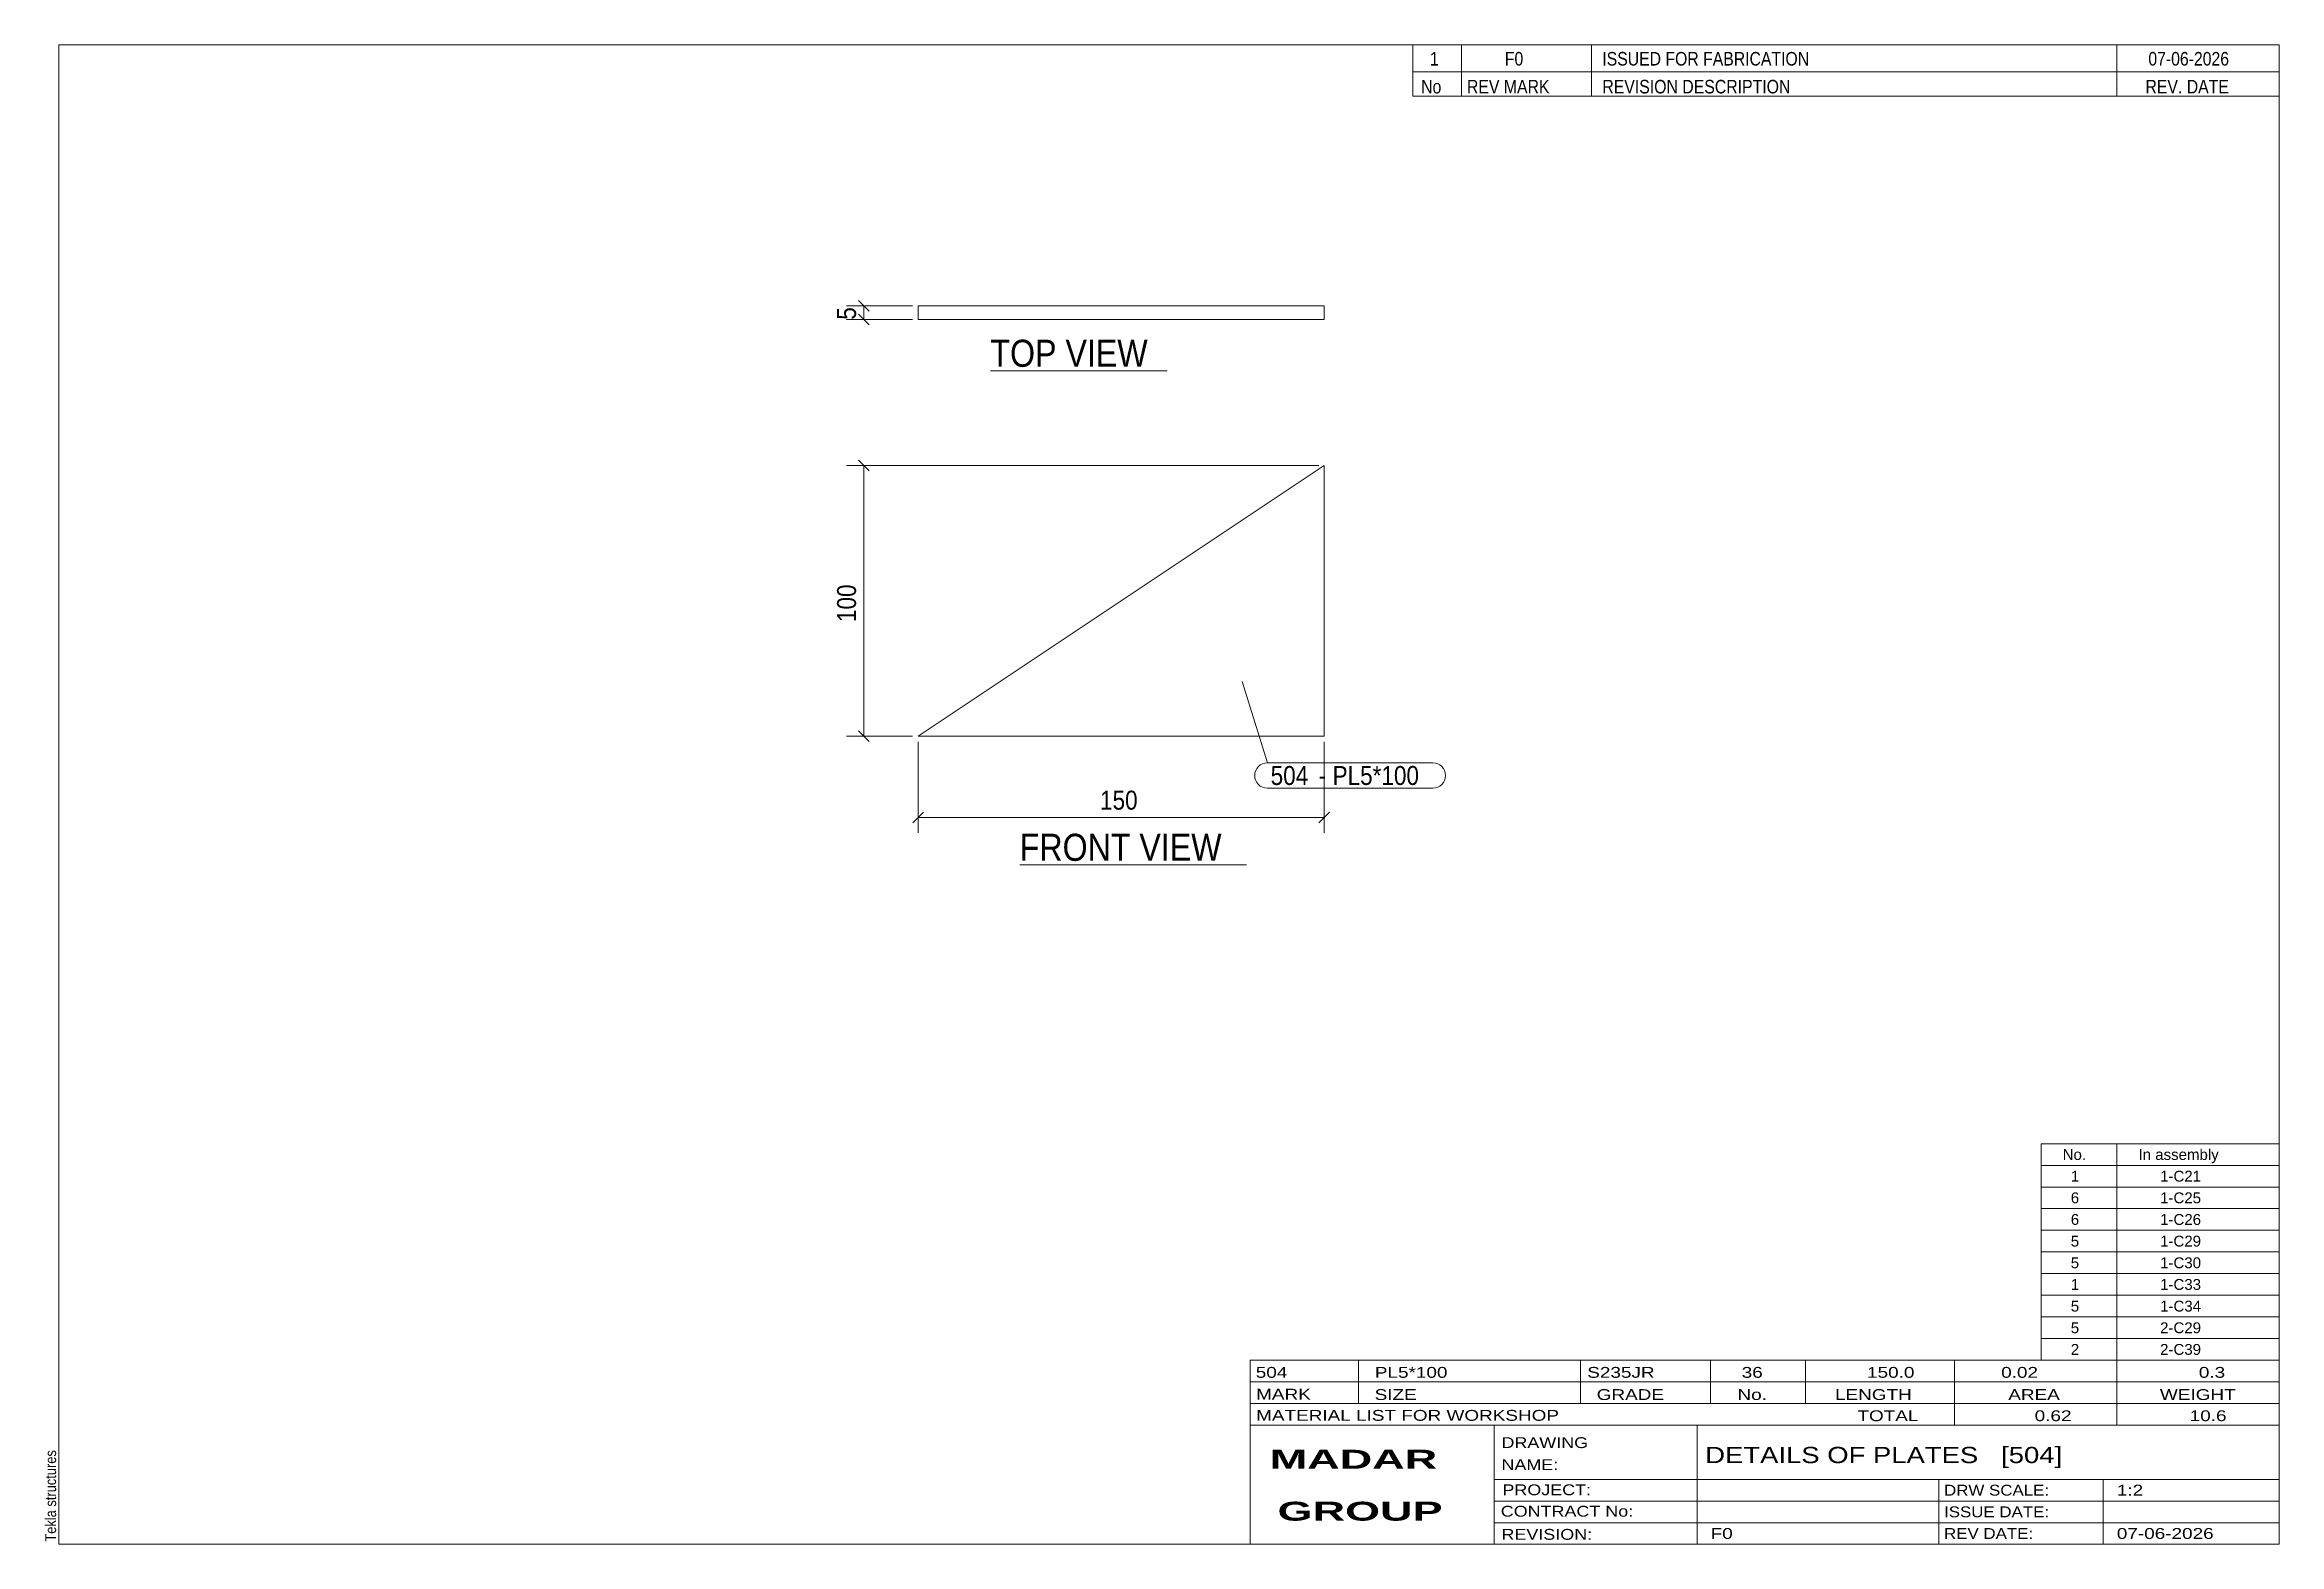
# Model space of a CAD drawing. Header units: millimetres. Extents: x 2 to 415, y 5 to 282.
import ezdxf

# ---------------------------------------------------------------- set-up
doc = ezdxf.new("R2010")
doc.units = ezdxf.units.MM
doc.linetypes.add('XKITLINE00', pattern=[0])
doc.linetypes.add('XKITLINE02', pattern=[4, 2, -2])
for name, color, linetype, lineweight in [('Dimensions', 7, 'Continuous', 0), ('DrawingSheet', 5, 'Continuous', 0), ('OtherObjectType', 7, 'Continuous', 0), ('Part', 2, 'Continuous', 0), ('PartMark', 7, 'Continuous', 0)]:
    doc.layers.add(name, color=color, linetype=linetype, lineweight=lineweight)
doc.styles.add('ARIAL', font='ARIAL.TTF')
doc.styles.add('ARIAL_BOLD', font='ARIALBD.TTF')
doc.styles.add('ARIAL_NARROW', font='ARIALN.TTF')

# ---------------------------------------------------------------- blocks, each defined once
blk = doc.blocks.new('*A1')
at = {"layer": 'Part', "color": 2, "linetype": 'XKITLINE00', "lineweight": 0}
for p, q in [((238.65, 204.25), (163.65, 154.25)), ((238.65, 154.25), (238.65, 204.25)), ((163.65, 154.25), (238.65, 154.25))]:
    blk.add_line(p, q, dxfattribs=at)
blk = doc.blocks.new('*A2')
at = {"layer": 'Part', "color": 2, "linetype": 'XKITLINE00', "lineweight": 0}
for p, q in [((163.65, 231.25), (163.65, 233.75)), ((163.65, 233.75), (238.65, 233.75)), ((238.65, 231.25), (163.65, 231.25)), ((238.65, 231.25), (238.65, 233.75))]:
    blk.add_line(p, q, dxfattribs=at)
at = {"layer": 'Part', "color": 7, "linetype": 'XKITLINE02', "lineweight": 0}
blk.add_line((238.65, 233.75), (238.65, 231.25), dxfattribs=at)
blk = doc.blocks.new('*A3')
at = {"layer": 'DrawingSheet', "color": 5, "linetype": 'XKITLINE00', "lineweight": 0}
for p, q in [((415, 282), (5, 282)), ((5, 282), (5, 5)), ((415, 5), (415, 282)), ((5, 5), (415, 5))]:
    blk.add_line(p, q, dxfattribs=at)
at = {"layer": 'DrawingSheet', "color": 5, "style": 'ARIAL', "width": 0.85}
blk.add_text('Tekla structures', height=2, rotation=90, dxfattribs=at).set_placement((4.5, 5.5))
blk = doc.blocks.new('*A4')
at = {"layer": 'OtherObjectType', "color": 7, "linetype": 'XKITLINE00', "lineweight": 0}
for p, q in [((371, 79), (415, 79)), ((371, 75), (371, 79)), ((385, 75), (385, 79)), ((415, 75), (415, 79)), ((371, 75), (415, 75)), ((371, 71), (371, 75)), ((385, 71), (385, 75)), ((415, 71), (415, 75)), ((371, 71), (415, 71)), ((371, 67), (371, 71)), ((385, 67), (385, 71)), ((415, 67), (415, 71)), ((371, 67), (415, 67)), ((371, 63), (371, 67)), ((385, 63), (385, 67)), ((415, 63), (415, 67)), ((371, 63), (415, 63)), ((371, 59), (371, 63)), ((385, 59), (385, 63)), ((415, 59), (415, 63)), ((371, 59), (415, 59)), ((371, 55), (371, 59)), ((385, 55), (385, 59)), ((415, 55), (415, 59)), ((371, 55), (415, 55)), ((371, 51), (371, 55)), ((385, 51), (385, 55)), ((415, 51), (415, 55)), ((371, 51), (415, 51)), ((371, 47), (371, 51)), ((385, 47), (385, 51)), ((415, 47), (415, 51)), ((371, 47), (415, 47)), ((371, 43), (371, 47)), ((385, 43), (385, 47)), ((415, 43), (415, 47)), ((371, 43), (415, 43)), ((371, 39), (371, 43)), ((385, 39), (385, 43)), ((415, 39), (415, 43)), ((371, 39), (415, 39))]:
    blk.add_line(p, q, dxfattribs=at)
at = {"layer": 'OtherObjectType', "color": 7, "style": 'ARIAL_NARROW', "width": 1.211571}
for s, p in [('No.', (375, 76)), ('In assembly', (389, 76)), ('1', (376.5, 72)), ('1-C21', (392.99, 72)), ('6', (376.5, 68)), ('6', (376.5, 64)), ('1-C25', (392.99, 68)), ('1-C26', (392.99, 64)), ('5', (376.5, 60)), ('1-C29', (392.99, 60)), ('5', (376.5, 56)), ('1-C30', (392.99, 56)), ('1', (376.5, 52)), ('1-C33', (392.99, 52)), ('5', (376.5, 48)), ('1-C34', (392.99, 48)), ('5', (376.5, 44)), ('2-C29', (392.99, 44)), ('2', (376.5, 40)), ('2-C39', (392.99, 40))]:
    blk.add_text(s, height=2, dxfattribs=at).set_placement(p)
blk = doc.blocks.new('*A5')
at = {"layer": 'OtherObjectType', "color": 7, "linetype": 'XKITLINE00', "lineweight": 0}
for p, q in [((255, 282), (415, 282)), ((415, 282), (255, 282)), ((255, 282), (255, 277)), ((264, 282), (264, 277)), ((288, 282), (288, 277)), ((385, 282), (385, 277)), ((415, 282), (415, 277)), ((255, 277), (415, 277)), ((255, 277), (255, 272.5)), ((255, 277), (415, 277)), ((264, 277), (264, 272.5)), ((288, 277), (288, 272.5)), ((385, 277), (385, 272.5)), ((415, 277), (415, 272.5)), ((415, 272.5), (255, 272.5))]:
    blk.add_line(p, q, dxfattribs=at)
at = {"layer": 'OtherObjectType', "color": 7, "style": 'ARIAL_NARROW'}
for s, width, p in [('1', 1.017001, (258.16, 278.15)), ('F0', 1.017001, (272, 278.15)), ('ISSUED FOR FABRICATION', 1.017001, (290, 278.15)), ('07-06-2026', 1.017001, (390.82, 278.15)), ('No', 1.02, (256.54, 273)), ('REV MARK', 1.02, (265, 273)), ('REVISION DESCRIPTION', 1.02, (290, 273)), ('REV. DATE', 1.02, (390.28, 273))]:
    blk.add_text(s, height=2.5, dxfattribs=dict(at, width=width)).set_placement(p)
blk = doc.blocks.new('*A6')
at = {"layer": 'OtherObjectType', "color": 7, "linetype": 'XKITLINE00', "lineweight": 0}
for p, q in [((225, 39), (415, 39)), ((225, 39), (225, 35)), ((225, 39), (415, 39)), ((245, 35), (245, 39)), ((286, 35), (286, 39)), ((310, 35), (310, 39)), ((327.5, 35), (327.5, 39)), ((355, 35), (355, 39)), ((385, 35), (385, 39)), ((415, 35), (415, 39)), ((225, 35), (415, 35)), ((225, 35), (225, 5)), ((225, 35), (415, 35)), ((245, 31), (245, 35)), ((286, 31), (286, 35)), ((310, 31), (310, 35)), ((327.5, 31), (327.5, 35)), ((355, 31), (355, 35)), ((385, 31), (385, 35)), ((415, 31), (415, 35)), ((225, 31), (415, 31)), ((355, 27), (355, 31)), ((385, 27), (385, 31)), ((415, 27), (415, 31)), ((225, 27), (415, 27)), ((270, 21), (270, 27)), ((307.5, 17), (307.5, 27)), ((415, 21), (415, 27)), ((270, 21), (270, 5)), ((415, 17), (415, 21)), ((270, 17), (415, 17)), ((307.5, 5), (307.5, 17)), ((352.16, 13), (352.16, 17)), ((382.5, 5), (382.5, 17)), ((415, 13), (415, 17)), ((270, 13), (415, 13)), ((352.16, 5), (352.16, 13)), ((415, 9), (415, 13)), ((270, 9), (415, 9)), ((415, 5), (415, 9)), ((225, 5), (415, 5)), ((262.5, 5), (415, 5))]:
    blk.add_line(p, q, dxfattribs=at)
at = {"layer": 'OtherObjectType', "color": 7, "style": 'ARIAL_NARROW'}
for s, height, width, p in [('504', 2, 1.525501, (226.01, 35.76)), ('PL5*100', 2, 1.525501, (248, 35.76)), ('S235JR', 2, 1.525501, (287.22, 35.76)), ('36', 2, 1.525501, (315.73, 35.76)), ('150.0', 2, 1.525501, (338.88, 35.76)), ('0.02', 2, 1.525501, (363.64, 35.76)), ('0.3', 2, 1.525501, (400.14, 35.76)), ('MARK', 2, 1.525501, (226.08, 31.73)), ('SIZE', 2, 1.525501, (247.96, 31.66)), ('GRADE', 2, 1.525501, (288.96, 31.66)), ('No.', 2, 1.525501, (314.96, 31.66)), ('LENGTH', 2, 1.525501, (332.96, 31.66)), ('AREA', 2, 1.525501, (364.96, 31.66)), ('WEIGHT', 2, 1.525501, (392.96, 31.66)), ('MATERIAL LIST FOR WORKSHOP', 2, 1.525501, (226.08, 27.82)), ('TOTAL', 2, 1.525501, (337.1, 27.75)), ('0.62', 2, 1.525501, (369.83, 27.75)), ('10.6', 2, 1.525501, (398.45, 27.75)), ('DRAWING', 2, 1.445, (271.38, 22.78)), ('NAME:', 2, 1.445, (271.38, 18.72)), ('DETAILS OF PLATES   [504]', 3, 1.474651, (309, 20)), ('PROJECT:', 2, 1.445, (271.55, 14.07)), ('DRW SCALE:', 2, 1.36, (353.1, 14)), ('1:2', 2, 1.525501, (385, 14)), ('CONTRACT No:', 2, 1.445, (271.25, 10.11)), ('ISSUE DATE:', 2, 1.36, (353.1, 10)), ('REVISION:', 2, 1.445, (271.38, 5.84)), ('F0', 2, 1.525501, (310, 6)), ('REV DATE:', 2, 1.36, (353.1, 6)), ('07-06-2026', 2, 1.525501, (385, 6))]:
    blk.add_text(s, height=height, dxfattribs=dict(at, width=width)).set_placement(p)
at = {"layer": 'OtherObjectType', "color": 1, "style": 'ARIAL_BOLD', "width": 1.7}
for s, p in [('MADAR ', (228.58, 18.97)), ('GROUP', (230.03, 9.37))]:
    blk.add_text(s, height=3.5, dxfattribs=at).set_placement(p)
blk = doc.blocks.new('*A7')
at = {"layer": 'Dimensions', "color": 7, "linetype": 'XKITLINE00', "lineweight": 0}
for p, q in [((163.65, 153.25), (163.65, 136.45)), ((238.65, 153.25), (238.65, 136.45)), ((164.64, 140.24), (162.66, 138.26)), ((163.65, 139.25), (238.65, 139.25)), ((239.64, 140.24), (237.66, 138.26))]:
    blk.add_line(p, q, dxfattribs=at)
at = {"layer": 'Dimensions', "color": 3}
for p in [(163.65, 139.25), (238.65, 139.25)]:
    blk.add_point(p, dxfattribs=at)
at = {"layer": 'Dimensions', "color": 3, "style": 'ARIAL', "width": 0.85}
blk.add_text('150', height=3.5, dxfattribs=at).set_placement((197.26, 140.7))
blk = doc.blocks.new('*A8')
at = {"layer": 'Dimensions', "color": 7, "linetype": 'XKITLINE00', "lineweight": 0}
for p, q in [((237.65, 204.25), (150.45, 204.25)), ((152.66, 205.24), (154.64, 203.26)), ((153.65, 154.25), (153.65, 204.25)), ((162.65, 154.25), (150.45, 154.25)), ((152.66, 155.24), (154.64, 153.26))]:
    blk.add_line(p, q, dxfattribs=at)
at = {"layer": 'Dimensions', "color": 3}
for p in [(153.65, 204.25), (153.65, 154.25)]:
    blk.add_point(p, dxfattribs=at)
at = {"layer": 'Dimensions', "color": 3, "style": 'ARIAL', "width": 0.85}
blk.add_text('100', height=3.5, rotation=90.0002, dxfattribs=at).set_placement((152.2, 175.36))
blk = doc.blocks.new('*A9')
at = {"layer": 'PartMark', "color": 7, "linetype": 'XKITLINE00', "lineweight": 0}
for p, q in [((223.5, 164.4), (228.16, 149.36)), ((228.16, 149.36), (258.71, 149.36)), ((228.16, 144.66), (258.71, 144.66))]:
    blk.add_line(p, q, dxfattribs=at)
for centre, start, end in [((228.16, 147.01), 90, 270), ((258.71, 147.01), 270, 90)]:
    blk.add_arc(centre, 2.35, start, end, dxfattribs=at)
at = {"layer": 'PartMark', "color": 1, "style": 'ARIAL', "width": 0.85}
blk.add_text('504', height=3.5, dxfattribs=at).set_placement((228.76, 145.26))
at = {"layer": 'PartMark', "color": 3, "style": 'ARIAL', "width": 0.85}
for s, p in [('PL5*100', (240.2, 145.26)), ('-', (237.6, 145.26))]:
    blk.add_text(s, height=3.5, dxfattribs=at).set_placement(p)
blk = doc.blocks.new('*A10')
at = {"layer": 'OtherObjectType', "color": 7, "linetype": 'XKITLINE00', "lineweight": 0}
blk.add_line((182.43, 130.5), (224.28, 130.5), dxfattribs=at)
at = {"layer": 'OtherObjectType', "color": 3, "style": 'ARIAL', "width": 0.85}
blk.add_text('FRONT VIEW', height=5, dxfattribs=at).set_placement((182.43, 131.25))
blk = doc.blocks.new('*A11')
at = {"layer": 'Dimensions', "color": 7, "linetype": 'XKITLINE00', "lineweight": 0}
for p, q in [((162.65, 233.75), (150.45, 233.75)), ((162.65, 231.25), (150.45, 231.25)), ((152.66, 234.74), (154.64, 232.76)), ((152.66, 232.24), (154.64, 230.26)), ((153.65, 231.25), (153.65, 233.75))]:
    blk.add_line(p, q, dxfattribs=at)
at = {"layer": 'Dimensions', "color": 3}
for p in [(153.65, 233.75), (153.65, 231.25)]:
    blk.add_point(p, dxfattribs=at)
at = {"layer": 'Dimensions', "color": 3, "style": 'ARIAL', "width": 0.85}
blk.add_text('5', height=3.5, rotation=90.0002, dxfattribs=at).set_placement((152.2, 231.2))
blk = doc.blocks.new('*A12')
at = {"layer": 'OtherObjectType', "color": 7, "linetype": 'XKITLINE00', "lineweight": 0}
blk.add_line((177.02, 221.75), (209.63, 221.75), dxfattribs=at)
at = {"layer": 'OtherObjectType', "color": 3, "style": 'ARIAL', "width": 0.85}
blk.add_text('TOP VIEW', height=5, dxfattribs=at).set_placement((177.02, 222.5))

msp = doc.modelspace()

# ---------------------------------------------------------------- block references
at = {"lineweight": 0}
for name in ['*A3', '*A5', '*A11', '*A2', '*A12', '*A8', '*A1', '*A9', '*A7', '*A10', '*A4', '*A6']:
    msp.add_blockref(name, (0, 0), dxfattribs=at)

doc.saveas('drawing.dxf')
